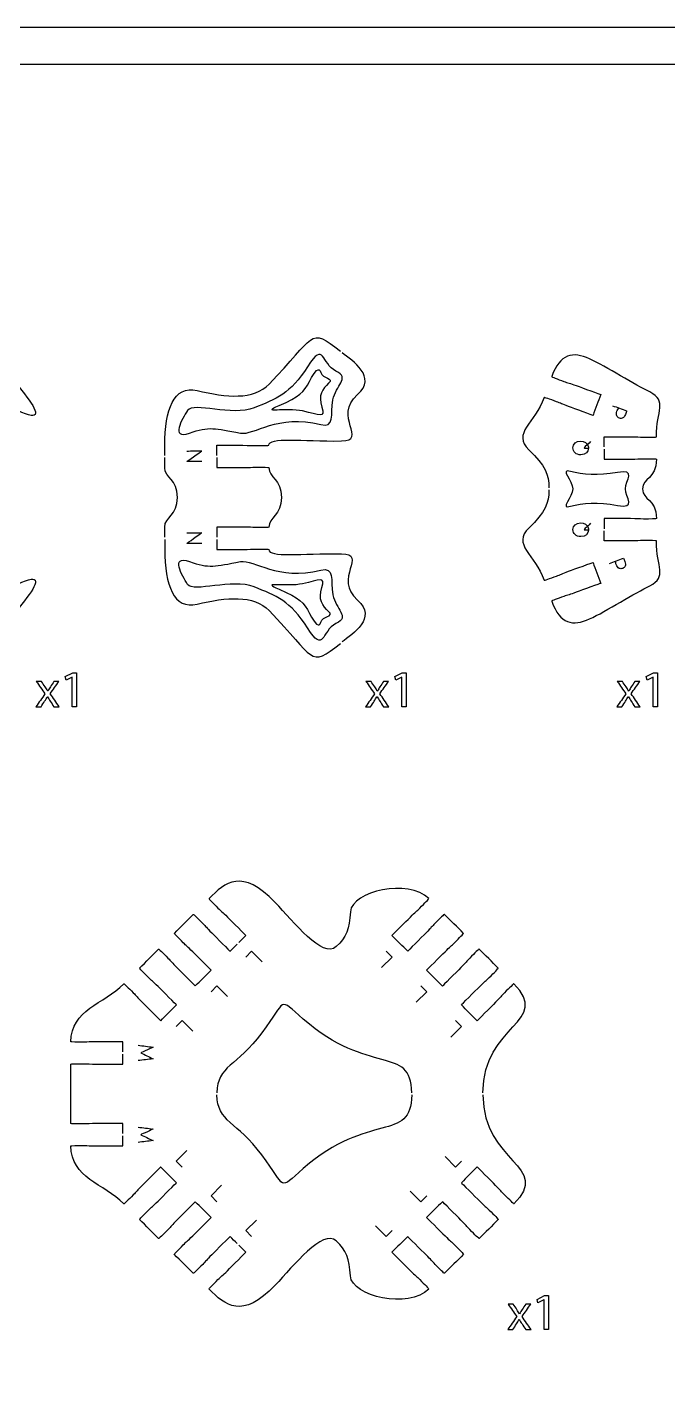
# Model space of a CAD drawing. Extents: x 0 to 620, y 0 to 360.
# Drawn here: x 103.8 to 190, y 178 to 360 of the extents above; entities that cross this region are included whole.
import ezdxf

# ---------------------------------------------------------------- set-up
doc = ezdxf.new("R2010")
doc.units = 0
doc.header["$MEASUREMENT"] = 0
doc.layers.add('DEFAULT', color=7, linetype='CONTINUOUS')

msp = doc.modelspace()

# ---------------------------------------------------------------- linework, layer by layer
at = {"layer": 'DEFAULT', "color": 36}
for points in [[(620, 0), (0, 0), (0, 360), (620, 360)], [(282.56, 5.38), (5, 5.38), (5, 355), (282.56, 355)], [(109.82, 272.64), (109.81, 272.64), (109.01, 272.21), (108.89, 272.69), (109.89, 273.22), (110.42, 273.22), (110.42, 268.63), (109.82, 268.63)], [(154.16, 272.64), (154.15, 272.64), (153.35, 272.21), (153.23, 272.69), (154.23, 273.22), (154.76, 273.22), (154.76, 268.63), (154.16, 268.63)], [(187.97, 272.64), (187.96, 272.64), (187.16, 272.21), (187.04, 272.69), (188.04, 273.22), (188.57, 273.22), (188.57, 268.64), (187.97, 268.64)], [(173.3, 188.94), (173.28, 188.94), (172.48, 188.51), (172.36, 188.98), (173.37, 189.51), (173.9, 189.51), (173.9, 184.93), (173.3, 184.93)]]:
    msp.add_lwpolyline(points, close=True, dxfattribs=at)
at = {"layer": 'DEFAULT', "color": 250}
for points in [[(133.17, 235.01), (133.96, 235.81), (135.39, 234.38)], [(152.07, 235.81), (152.86, 235.01), (151.43, 233.59)], [(128.5, 230.34), (129.29, 231.14), (130.72, 229.71)], [(156.74, 231.14), (157.53, 230.34), (156.1, 228.92)], [(123.83, 225.67), (124.62, 226.47), (126.05, 225.04)], [(161.41, 226.47), (162.2, 225.67), (160.77, 224.24)], [(124.62, 206.77), (123.83, 207.57), (125.25, 209)], [(162.2, 207.57), (161.41, 206.77), (159.98, 208.2)], [(129.29, 202.1), (128.5, 202.9), (129.92, 204.33)], [(157.53, 202.9), (156.74, 202.1), (155.31, 203.53)], [(133.96, 197.43), (133.17, 198.23), (134.6, 199.66)], [(152.86, 198.23), (152.07, 197.43), (150.64, 198.86)]]:
    msp.add_lwpolyline(points, dxfattribs=at)
at = {"layer": 'DEFAULT', "color": 1}
for points, knots in [([(88.03, 324.47), (96.04, 326.49), (94.04, 321.46), (98.01, 316.93), (102.01, 312.38), (110.06, 304), (100.12, 309.71), (98.05, 310.87), (93.1, 308.37), (89.28, 308.7), (85.46, 309.03), (83.78, 309.35), (84.78, 310.6), (87.5, 313.01), (84.13, 315.11), (82.72, 316.23)], [0, 0, 0, 0, 1, 1, 1, 2, 2, 2, 3, 3, 3, 4, 4, 4, 5, 5, 5, 5]), ([(122.28, 302.43), (122.28, 302.88), (122.28, 303.34), (122.28, 303.79), (122.28, 308.55), (123.49, 311.91), (126.64, 311.15), (130.59, 310.19), (134.21, 309.86), (136.31, 312.01), (142.56, 318.4), (141.67, 319.87), (145.9, 316.42)], [0, 0, 0, 0, 3.83, 3.83, 3.83, 4.83, 4.83, 4.83, 5.83, 5.83, 5.83, 6.83, 6.83, 6.83, 6.83]), ([(129.28, 302.43), (129.28, 302.89), (129.28, 303.34), (129.28, 303.79), (130.45, 303.79), (131.61, 303.79), (132.78, 303.79), (133.75, 303.79), (133.94, 303.74), (134.53, 303.74), (135.5, 303.74), (136.28, 303.74), (136.28, 303.79), (136.28, 304.93), (140.64, 304.3), (146.04, 304.37), (149.67, 304.43), (144.88, 307.66), (148.2, 310.6), (150.92, 313.01), (147.55, 315.11), (146.14, 316.23)], [0, 0, 0, 0, 3.85, 3.85, 3.85, 13.78, 13.78, 13.78, 14.78, 14.78, 14.78, 15.78, 15.78, 15.78, 16.78, 16.78, 16.78, 17.78, 17.78, 17.78, 18.78, 18.78, 18.78, 18.78]), ([(181.4, 303.58), (181.4, 304.03), (181.4, 304.48), (181.4, 304.93), (182.57, 304.93), (183.74, 304.93), (184.91, 304.93), (185.87, 304.93), (186.07, 304.88), (186.66, 304.88), (187.63, 304.88), (188.41, 304.88), (188.41, 304.93), (188.41, 308.55), (189.94, 309.63), (187.54, 310.97), (185.59, 311.83), (181.65, 314.42), (179.42, 315.41), (177.19, 316.41), (175.42, 316.13), (174.34, 313.02), (174.32, 312.97), (175.06, 312.7), (175.97, 312.37), (176.52, 312.17), (176.72, 312.15), (177.63, 311.82), (178.45, 311.52), (180.92, 310.62), (180.92, 310.62), (180.58, 309.68), (180.24, 308.74), (179.89, 307.8), (179.89, 307.8), (177.42, 308.7), (176.6, 309), (175.69, 309.33), (175.53, 309.45), (174.98, 309.65), (174.07, 309.98), (173.33, 310.25), (173.31, 310.2), (172.07, 306.79), (168.95, 305.37), (171.25, 303.19), (173.49, 301.07), (173.94, 299.81), (173.96, 298.08)], [0, 0, 0, 0, 3.83, 3.83, 3.83, 13.76, 13.76, 13.76, 14.76, 14.76, 14.76, 15.76, 15.76, 15.76, 16.76, 16.76, 16.76, 17.76, 17.76, 17.76, 18.76, 18.76, 18.76, 19.76, 19.76, 19.76, 20.76, 20.76, 20.76, 21.76, 21.76, 21.76, 30.263423, 30.263423, 30.263423, 31.263423, 31.263423, 31.263423, 32.263423, 32.263423, 32.263423, 33.263423, 33.263423, 33.263423, 34.263423, 34.263423, 34.263423, 35.263423, 35.263423, 35.263423, 35.263423]), ([(122.28, 291.44), (122.28, 291.89), (122.28, 292.34), (122.28, 292.79), (122.28, 294.16), (123.97, 294.34), (123.97, 296.79), (123.97, 299.23), (122.29, 299.42), (122.28, 300.78), (122.28, 301.23), (122.28, 301.68), (122.28, 302.13)], [0, 0, 0, 0, 3.83, 3.83, 3.83, 4.83, 4.83, 4.83, 5.83, 5.83, 5.83, 9.66, 9.66, 9.66, 9.66]), ([(129.28, 302.13), (129.28, 301.69), (129.28, 301.24), (129.28, 300.79), (130.45, 300.79), (131.61, 300.79), (132.78, 300.79), (133.75, 300.79), (133.94, 300.84), (134.53, 300.84), (135.5, 300.84), (136.28, 300.84), (136.28, 300.79), (136.28, 299.42), (137.97, 299.24), (137.97, 296.79), (137.97, 294.34), (136.29, 294.15), (136.28, 292.79), (136.28, 292.74), (135.5, 292.74), (134.53, 292.74), (133.94, 292.74), (133.75, 292.79), (132.78, 292.79), (131.61, 292.79), (130.45, 292.79), (129.28, 292.79), (129.28, 292.34), (129.28, 291.89), (129.28, 291.44)], [0, 0, 0, 0, 3.81, 3.81, 3.81, 13.74, 13.74, 13.74, 14.74, 14.74, 14.74, 15.74, 15.74, 15.74, 16.74, 16.74, 16.74, 17.74, 17.74, 17.74, 18.74, 18.74, 18.74, 19.74, 19.74, 19.74, 29.67, 29.67, 29.67, 33.51, 33.51, 33.51, 33.51]), ([(181.4, 303.28), (181.4, 302.83), (181.4, 302.38), (181.4, 301.93), (182.57, 301.93), (183.74, 301.93), (184.91, 301.93), (185.87, 301.93), (186.07, 301.98), (186.66, 301.98), (187.63, 301.98), (188.41, 301.98), (188.41, 301.93), (188.41, 299.12), (186.55, 299.53), (186.55, 297.93), (186.55, 296.33), (188.4, 296.74), (188.41, 293.93), (188.41, 293.88), (187.63, 293.88), (186.66, 293.88), (186.07, 293.88), (185.87, 293.93), (184.91, 293.93), (183.74, 293.93), (182.57, 293.93), (181.4, 293.93), (181.4, 293.48), (181.4, 293.03), (181.4, 292.58)], [0, 0, 0, 0, 3.83, 3.83, 3.83, 13.76, 13.76, 13.76, 14.76, 14.76, 14.76, 15.76, 15.76, 15.76, 16.76, 16.76, 16.76, 17.76, 17.76, 17.76, 18.76, 18.76, 18.76, 19.76, 19.76, 19.76, 29.69, 29.69, 29.69, 33.52, 33.52, 33.52, 33.52]), ([(173.96, 297.78), (173.94, 296.05), (173.49, 294.79), (171.25, 292.67), (168.95, 290.49), (172.07, 289.07), (173.31, 285.66), (173.33, 285.61), (174.07, 285.88), (174.98, 286.21), (175.53, 286.41), (175.69, 286.53), (176.6, 286.85), (177.42, 287.15), (179.89, 288.05), (179.89, 288.05), (180.24, 287.11), (180.58, 286.17), (180.92, 285.23), (180.92, 285.23), (178.45, 284.33), (177.63, 284.03), (176.72, 283.7), (176.52, 283.69), (175.97, 283.48), (175.06, 283.16), (174.32, 282.89), (174.34, 282.84), (175.42, 279.72), (177.19, 279.45), (179.42, 280.45), (181.65, 281.44), (185.59, 284.02), (187.54, 284.88), (189.94, 286.22), (188.41, 287.31), (188.41, 290.93), (188.41, 290.98), (187.63, 290.98), (186.66, 290.98), (186.07, 290.98), (185.87, 290.93), (184.91, 290.93), (183.74, 290.93), (182.57, 290.93), (181.4, 290.93), (181.4, 291.38), (181.4, 291.83), (181.4, 292.28)], [0, 0, 0, 0, 1, 1, 1, 2, 2, 2, 3, 3, 3, 4, 4, 4, 5, 5, 5, 13.51282, 13.51282, 13.51282, 14.51282, 14.51282, 14.51282, 15.51282, 15.51282, 15.51282, 16.51282, 16.51282, 16.51282, 17.51282, 17.51282, 17.51282, 18.51282, 18.51282, 18.51282, 19.51282, 19.51282, 19.51282, 20.51282, 20.51282, 20.51282, 21.51282, 21.51282, 21.51282, 31.44282, 31.44282, 31.44282, 35.27282, 35.27282, 35.27282, 35.27282]), ([(82.72, 277.35), (84.13, 278.46), (87.5, 280.56), (84.78, 282.98), (83.78, 284.22), (85.46, 284.55), (89.28, 284.88), (93.1, 285.21), (98.05, 282.7), (100.12, 283.86), (110.06, 289.58), (102.01, 281.2), (98.01, 276.64), (94.04, 272.11), (96.04, 267.08), (88.03, 269.11)], [0, 0, 0, 0, 1, 1, 1, 2, 2, 2, 3, 3, 3, 4, 4, 4, 5, 5, 5, 5]), ([(122.28, 291.14), (122.28, 290.69), (122.28, 290.24), (122.28, 289.79), (122.28, 285.02), (123.49, 281.67), (126.64, 282.43), (130.59, 283.39), (134.21, 283.72), (136.31, 281.57), (142.56, 275.17), (141.67, 273.71), (145.9, 277.16)], [0, 0, 0, 0, 3.83, 3.83, 3.83, 4.83, 4.83, 4.83, 5.83, 5.83, 5.83, 6.83, 6.83, 6.83, 6.83]), ([(129.28, 291.14), (129.28, 290.69), (129.28, 290.24), (129.28, 289.79), (130.45, 289.79), (131.61, 289.79), (132.78, 289.79), (133.75, 289.79), (133.94, 289.84), (134.53, 289.84), (135.5, 289.84), (136.28, 289.84), (136.28, 289.79), (136.28, 288.66), (140.64, 289.28), (146.04, 289.21), (149.67, 289.15), (144.88, 285.92), (148.2, 282.98), (150.92, 280.56), (147.55, 278.46), (146.14, 277.35)], [0, 0, 0, 0, 3.82, 3.82, 3.82, 13.75, 13.75, 13.75, 14.75, 14.75, 14.75, 15.75, 15.75, 15.75, 16.75, 16.75, 16.75, 17.75, 17.75, 17.75, 18.75, 18.75, 18.75, 18.75]), ([(165.06, 216.77), (165.16, 226.03), (174.38, 226.27), (169.25, 231.4), (169.22, 231.43), (168.66, 230.88), (167.98, 230.2), (167.57, 229.78), (167.46, 229.61), (166.78, 228.92), (166.16, 228.3), (164.3, 226.45), (164.3, 226.45), (163.6, 227.15), (162.89, 227.86), (162.18, 228.57), (162.18, 228.57), (164.04, 230.43), (164.66, 231.05), (165.34, 231.73), (165.51, 231.83), (165.93, 232.25), (166.61, 232.93), (167.17, 233.48), (167.13, 233.52), (166.28, 234.37), (165.43, 235.22), (164.58, 236.07), (164.55, 236.11), (163.99, 235.55), (163.31, 234.87), (162.89, 234.45), (162.79, 234.27), (162.11, 233.59), (161.49, 232.97), (159.63, 231.11), (159.63, 231.11), (158.93, 231.82), (158.22, 232.53), (157.51, 233.24), (157.51, 233.24), (159.37, 235.1), (159.99, 235.71), (160.67, 236.4), (160.84, 236.5), (161.26, 236.92), (161.94, 237.6), (162.5, 238.16), (162.46, 238.19), (161.61, 239.04), (160.76, 239.89), (159.91, 240.74), (159.88, 240.77), (159.32, 240.22), (158.64, 239.54), (158.22, 239.12), (158.12, 238.95), (157.44, 238.26), (156.82, 237.64), (154.96, 235.78), (154.96, 235.78), (154.26, 236.49), (153.55, 237.2), (152.84, 237.91), (153.67, 238.73), (154.49, 239.56), (155.32, 240.38), (156, 241.07), (156.17, 241.17), (156.59, 241.59), (157.27, 242.27), (157.83, 242.83), (157.79, 242.86), (155.11, 245.55), (147.42, 243.92), (147.26, 241.09), (147.13, 238.83), (146.71, 237.64), (145.35, 236.4), (143.5, 234.72), (139.62, 239.73), (137.13, 242.34), (132.68, 247), (130.41, 245.04), (128.23, 242.86), (128.2, 242.82), (128.75, 242.27), (129.43, 241.58), (129.85, 241.17), (130.03, 241.07), (130.71, 240.38), (131.33, 239.77), (133.19, 237.91), (133.19, 237.91), (132.87, 237.59), (132.55, 237.27), (132.23, 236.95)], [0, 0, 0, 0, 1, 1, 1, 2, 2, 2, 3, 3, 3, 4, 4, 4, 12.499424, 12.499424, 12.499424, 13.499424, 13.499424, 13.499424, 14.499424, 14.499424, 14.499424, 15.499424, 15.499424, 15.499424, 25.710045, 25.710045, 25.710045, 26.710045, 26.710045, 26.710045, 27.710045, 27.710045, 27.710045, 28.710045, 28.710045, 28.710045, 37.223611, 37.223611, 37.223611, 38.223611, 38.223611, 38.223611, 39.223611, 39.223611, 39.223611, 40.223611, 40.223611, 40.223611, 50.434233, 50.434233, 50.434233, 51.434233, 51.434233, 51.434233, 52.434233, 52.434233, 52.434233, 53.434233, 53.434233, 53.434233, 61.947799, 61.947799, 61.947799, 71.875578, 71.875578, 71.875578, 72.875578, 72.875578, 72.875578, 73.875578, 73.875578, 73.875578, 74.875578, 74.875578, 74.875578, 75.875578, 75.875578, 75.875578, 76.875578, 76.875578, 76.875578, 77.875578, 77.875578, 77.875578, 78.875578, 78.875578, 78.875578, 79.875578, 79.875578, 79.875578, 80.875578, 80.875578, 80.875578, 84.708097, 84.708097, 84.708097, 84.708097]), ([(116.65, 222.27), (116.65, 222.72), (116.65, 223.17), (116.65, 223.62), (115.48, 223.62), (114.31, 223.62), (113.15, 223.62), (112.18, 223.62), (111.98, 223.57), (111.4, 223.57), (110.43, 223.57), (109.65, 223.57), (109.65, 223.62), (109.65, 227.92), (114.08, 228.71), (116.77, 231.4), (116.81, 231.43), (117.36, 230.88), (118.05, 230.2), (118.46, 229.78), (118.56, 229.61), (119.25, 228.92), (120.07, 228.1), (120.9, 227.27), (121.73, 226.45), (122.43, 227.15), (123.14, 227.86), (123.85, 228.57), (123.85, 228.57), (121.99, 230.43), (121.37, 231.05), (120.69, 231.73), (120.51, 231.83), (120.1, 232.25), (119.41, 232.93), (118.86, 233.48), (118.9, 233.52), (119.74, 234.37), (120.59, 235.22), (121.44, 236.07), (121.48, 236.1), (122.03, 235.55), (122.71, 234.86), (123.13, 234.45), (123.24, 234.28), (123.92, 233.59), (124.54, 232.97), (126.39, 231.12), (126.39, 231.12), (127.1, 231.82), (127.81, 232.53), (128.52, 233.24), (128.52, 233.24), (126.66, 235.1), (126.04, 235.72), (125.36, 236.4), (125.18, 236.5), (124.77, 236.92), (124.08, 237.6), (123.53, 238.15), (123.57, 238.19), (124.42, 239.04), (125.26, 239.89), (126.11, 240.74), (126.15, 240.77), (126.7, 240.22), (127.38, 239.53), (127.8, 239.12), (127.9, 238.95), (128.59, 238.26), (129.21, 237.64), (131.06, 235.78), (131.06, 235.78), (131.38, 236.1), (131.7, 236.42), (132.02, 236.74)], [0, 0, 0, 0, 3.83, 3.83, 3.83, 13.76, 13.76, 13.76, 14.76, 14.76, 14.76, 15.76, 15.76, 15.76, 16.76, 16.76, 16.76, 17.76, 17.76, 17.76, 18.76, 18.76, 18.76, 28.687779, 28.687779, 28.687779, 37.194277, 37.194277, 37.194277, 38.194277, 38.194277, 38.194277, 39.194277, 39.194277, 39.194277, 40.194277, 40.194277, 40.194277, 50.404899, 50.404899, 50.404899, 51.404899, 51.404899, 51.404899, 52.404899, 52.404899, 52.404899, 53.404899, 53.404899, 53.404899, 61.911396, 61.911396, 61.911396, 62.911396, 62.911396, 62.911396, 63.911396, 63.911396, 63.911396, 64.911396, 64.911396, 64.911396, 75.122018, 75.122018, 75.122018, 76.122018, 76.122018, 76.122018, 77.122018, 77.122018, 77.122018, 78.122018, 78.122018, 78.122018, 81.954537, 81.954537, 81.954537, 81.954537]), ([(155.51, 216.77), (155.43, 223.25), (149.74, 218.93), (140.91, 226.65), (137.46, 229.67), (138.76, 229.37), (135.35, 224.82), (131.97, 220.34), (129.36, 220.38), (129.29, 216.77)], [0, 0, 0, 0, 1, 1, 1, 2, 2, 2, 3, 3, 3, 3]), ([(116.65, 211.27), (116.65, 211.72), (116.65, 212.17), (116.65, 212.62), (116.1, 212.62), (115.54, 212.62), (114.99, 212.62), (114.38, 212.62), (113.76, 212.62), (113.15, 212.62), (112.18, 212.62), (111.98, 212.57), (111.4, 212.57), (110.43, 212.57), (109.65, 212.57), (109.65, 212.62), (109.65, 215.29), (109.65, 217.95), (109.65, 220.62), (109.65, 220.67), (110.43, 220.67), (111.4, 220.67), (111.98, 220.67), (112.18, 220.62), (113.15, 220.62), (114.31, 220.62), (115.48, 220.62), (116.65, 220.62), (116.65, 221.07), (116.65, 221.52), (116.65, 221.97)], [0, 0, 0, 0, 3.83, 3.83, 3.83, 8.53, 8.53, 8.53, 13.76, 13.76, 13.76, 14.76, 14.76, 14.76, 15.76, 15.76, 15.76, 38.43, 38.43, 38.43, 39.43, 39.43, 39.43, 40.43, 40.43, 40.43, 50.36, 50.36, 50.36, 54.19, 54.19, 54.19, 54.19]), ([(165.06, 216.47), (165.16, 207.21), (174.38, 206.96), (169.25, 201.84), (169.22, 201.81), (168.67, 202.36), (167.98, 203.04), (167.57, 203.46), (167.46, 203.63), (166.78, 204.31), (166.16, 204.93), (164.3, 206.79), (164.3, 206.79), (163.59, 206.09), (162.89, 205.38), (162.18, 204.67), (162.18, 204.67), (164.04, 202.81), (164.66, 202.19), (165.34, 201.51), (165.52, 201.41), (165.93, 200.99), (166.62, 200.31), (167.17, 199.76), (167.13, 199.72), (166.28, 198.87), (165.43, 198.02), (164.58, 197.17), (164.55, 197.13), (163.99, 197.69), (163.31, 198.37), (162.89, 198.79), (162.79, 198.96), (162.11, 199.65), (161.49, 200.26), (159.63, 202.12), (159.63, 202.12), (158.92, 201.41), (158.22, 200.71), (157.51, 200), (157.51, 200), (159.37, 198.14), (159.99, 197.52), (160.67, 196.84), (160.84, 196.74), (161.26, 196.32), (161.95, 195.64), (162.5, 195.08), (162.46, 195.05), (161.61, 194.2), (160.76, 193.35), (159.91, 192.5), (159.88, 192.47), (159.32, 193.02), (158.64, 193.7), (158.23, 194.12), (158.12, 194.29), (157.44, 194.98), (156.82, 195.59), (154.96, 197.45), (154.96, 197.45), (154.26, 196.74), (153.55, 196.04), (152.84, 195.33), (153.67, 194.5), (154.49, 193.68), (155.32, 192.85), (156, 192.17), (156.17, 192.07), (156.59, 191.65), (157.25, 190.99), (157.79, 190.45), (157.79, 190.38), (155.12, 187.7), (147.43, 189.33), (147.26, 192.15), (147.13, 194.41), (146.71, 195.6), (145.35, 196.84), (143.5, 198.52), (139.63, 193.52), (137.13, 190.9), (132.69, 186.24), (130.41, 188.2), (128.23, 190.38), (128.2, 190.41), (128.75, 190.97), (129.44, 191.65), (129.85, 192.07), (130.03, 192.17), (130.71, 192.85), (131.33, 193.47), (133.19, 195.33), (133.19, 195.33), (132.87, 195.65), (132.55, 195.97), (132.23, 196.28)], [0, 0, 0, 0, 1, 1, 1, 2, 2, 2, 3, 3, 3, 4, 4, 4, 12.513566, 12.513566, 12.513566, 13.513566, 13.513566, 13.513566, 14.513566, 14.513566, 14.513566, 15.513566, 15.513566, 15.513566, 25.724188, 25.724188, 25.724188, 26.724188, 26.724188, 26.724188, 27.724188, 27.724188, 27.724188, 28.724188, 28.724188, 28.724188, 37.230685, 37.230685, 37.230685, 38.230685, 38.230685, 38.230685, 39.230685, 39.230685, 39.230685, 40.230685, 40.230685, 40.230685, 50.441307, 50.441307, 50.441307, 51.441307, 51.441307, 51.441307, 52.441307, 52.441307, 52.441307, 53.441307, 53.441307, 53.441307, 61.954873, 61.954873, 61.954873, 71.882652, 71.882652, 71.882652, 72.882652, 72.882652, 72.882652, 73.882652, 73.882652, 73.882652, 74.882652, 74.882652, 74.882652, 75.882652, 75.882652, 75.882652, 76.882652, 76.882652, 76.882652, 77.882652, 77.882652, 77.882652, 78.882652, 78.882652, 78.882652, 79.882652, 79.882652, 79.882652, 80.882652, 80.882652, 80.882652, 84.708106, 84.708106, 84.708106, 84.708106]), ([(155.51, 216.47), (155.43, 209.98), (149.74, 214.31), (140.91, 206.59), (137.46, 203.57), (138.76, 203.86), (135.35, 208.41), (131.97, 212.9), (129.36, 212.85), (129.29, 216.47)], [0, 0, 0, 0, 1, 1, 1, 2, 2, 2, 3, 3, 3, 3]), ([(132.02, 196.5), (131.7, 196.81), (131.38, 197.13), (131.06, 197.45), (131.06, 197.45), (129.2, 195.6), (128.59, 194.98), (127.9, 194.29), (127.8, 194.12), (127.39, 193.7), (126.7, 193.02), (126.15, 192.46), (126.11, 192.5), (125.26, 193.35), (124.41, 194.2), (123.56, 195.05), (123.53, 195.08), (124.08, 195.64), (124.77, 196.32), (125.18, 196.74), (125.36, 196.84), (126.04, 197.52), (126.66, 198.14), (128.52, 200), (128.52, 200), (127.81, 200.71), (127.1, 201.41), (126.39, 202.12), (126.39, 202.12), (124.54, 200.26), (123.92, 199.65), (123.23, 198.96), (123.13, 198.79), (122.72, 198.37), (122.03, 197.69), (121.48, 197.13), (121.44, 197.17), (120.59, 198.02), (119.74, 198.87), (118.9, 199.72), (118.86, 199.75), (119.41, 200.31), (120.1, 200.99), (120.52, 201.41), (120.68, 201.51), (121.37, 202.19), (121.99, 202.81), (123.85, 204.67), (123.85, 204.67), (123.14, 205.38), (122.43, 206.09), (121.72, 206.79), (121.72, 206.79), (119.87, 204.93), (119.25, 204.32), (118.56, 203.63), (118.46, 203.46), (118.05, 203.04), (117.36, 202.36), (116.81, 201.81), (116.77, 201.84), (114.08, 204.53), (109.65, 205.32), (109.65, 209.62), (109.65, 209.67), (110.43, 209.67), (111.4, 209.67), (111.98, 209.67), (112.18, 209.62), (113.15, 209.62), (114.31, 209.62), (115.48, 209.62), (116.65, 209.62), (116.65, 210.07), (116.65, 210.52), (116.65, 210.97)], [0, 0, 0, 0, 3.832519, 3.832519, 3.832519, 4.832519, 4.832519, 4.832519, 5.832519, 5.832519, 5.832519, 6.832519, 6.832519, 6.832519, 17.043141, 17.043141, 17.043141, 18.043141, 18.043141, 18.043141, 19.043141, 19.043141, 19.043141, 20.043141, 20.043141, 20.043141, 28.556706, 28.556706, 28.556706, 29.556706, 29.556706, 29.556706, 30.556706, 30.556706, 30.556706, 31.556706, 31.556706, 31.556706, 41.767328, 41.767328, 41.767328, 42.767328, 42.767328, 42.767328, 43.767328, 43.767328, 43.767328, 44.767328, 44.767328, 44.767328, 53.280894, 53.280894, 53.280894, 54.280894, 54.280894, 54.280894, 55.280894, 55.280894, 55.280894, 56.280894, 56.280894, 56.280894, 57.280894, 57.280894, 57.280894, 58.280894, 58.280894, 58.280894, 59.280894, 59.280894, 59.280894, 69.210894, 69.210894, 69.210894, 73.040894, 73.040894, 73.040894, 73.040894])]:
    msp.add_open_spline(points, degree=3, knots=knots, dxfattribs=at)
at = {"layer": 'DEFAULT', "color": 5}
for points, knots in [([(132.46, 305.43), (129.04, 306.08), (128.24, 306.36), (125.61, 305.43), (122.98, 304.5), (124.59, 307.32), (125.36, 308.48), (126.14, 309.64), (131.32, 307.65), (134.29, 308.81), (137.26, 309.98), (139.2, 310.74), (141.49, 314.34), (143.79, 317.95), (143.32, 314.72), (145.31, 313.76), (147.3, 312.8), (145.23, 311.86), (144.9, 309.88), (144.56, 307.9), (145.17, 306.08), (143.26, 306.57), (137.44, 308.07), (134.31, 305.08), (132.46, 305.43)], [0, 0, 0, 0, 1, 1, 1, 2, 2, 2, 3, 3, 3, 4, 4, 4, 5, 5, 5, 6, 6, 6, 7, 7, 7, 8, 8, 8, 8]), ([(177.18, 297.93), (177.18, 299.01), (175.3, 300.71), (176.87, 300.27), (178.45, 299.84), (180.53, 299.65), (183.18, 300.15), (185.82, 300.64), (184.25, 299.09), (184.25, 297.93), (184.25, 296.77), (185.82, 295.21), (183.18, 295.71), (180.53, 296.21), (178.45, 296.02), (176.87, 295.59), (175.3, 295.15), (177.18, 296.85), (177.18, 297.93)], [0, 0, 0, 0, 1, 1, 1, 2, 2, 2, 3, 3, 3, 4, 4, 4, 5, 5, 5, 6, 6, 6, 6]), ([(132.46, 288.15), (129.04, 287.5), (128.24, 287.22), (125.61, 288.15), (122.98, 289.08), (124.59, 286.26), (125.36, 285.1), (126.14, 283.93), (131.32, 285.93), (134.29, 284.76), (137.26, 283.6), (139.2, 282.84), (141.49, 279.24), (143.79, 275.63), (143.32, 278.86), (145.31, 279.82), (147.3, 280.78), (145.23, 281.72), (144.9, 283.7), (144.56, 285.68), (145.17, 287.49), (143.26, 287.01), (137.44, 285.51), (134.31, 288.5), (132.46, 288.15)], [0, 0, 0, 0, 1, 1, 1, 2, 2, 2, 3, 3, 3, 4, 4, 4, 5, 5, 5, 6, 6, 6, 7, 7, 7, 8, 8, 8, 8])]:
    msp.add_open_spline(points, degree=3, knots=knots, dxfattribs=at)
at = {"layer": 'DEFAULT', "color": 3}
for points in [[(143.43, 308.9), (142.88, 310.56), (143.49, 311.37), (144.32, 312.12), (145.15, 312.88), (143.49, 312.73), (143.28, 313.55), (143.07, 314.38), (142.49, 313.88), (141.74, 312.38), (141, 310.89), (140.41, 310.31), (137.67, 309.15), (134.94, 307.98), (138.59, 308.9), (140.83, 308.4), (143.07, 307.9), (143.95, 307.32), (143.43, 308.9)], [(143.43, 284.68), (142.88, 283.02), (143.49, 282.21), (144.32, 281.45), (145.15, 280.7), (143.49, 280.85), (143.28, 280.03), (143.07, 279.2), (142.49, 279.7), (141.74, 281.2), (141, 282.69), (140.41, 283.27), (137.67, 284.43), (134.94, 285.59), (138.59, 284.68), (140.83, 285.18), (143.07, 285.68), (143.95, 286.26), (143.43, 284.68)]]:
    msp.add_open_spline(points, degree=3, knots=[0, 0, 0, 0, 1, 1, 1, 2, 2, 2, 3, 3, 3, 4, 4, 4, 5, 5, 5, 6, 6, 6, 6], dxfattribs=at)
at = {"layer": 'DEFAULT', "color": 250}
for points, knots in [([(182.52, 309.11), (183.15, 308.88), (183.77, 308.65), (184.4, 308.42), (184.37, 308.3), (184.34, 308.14), (184.26, 307.94), (184.17, 307.7), (184.05, 307.54), (183.91, 307.46), (183.78, 307.39), (183.62, 307.38), (183.45, 307.44), (183.28, 307.51), (183.16, 307.61), (183.1, 307.74), (183.01, 307.92), (183.02, 308.15), (183.1, 308.39), (183.13, 308.47), (183.3, 308.77), (183.36, 308.8)], [0, 0, 0, 0, 5.660718, 5.660718, 5.660718, 6.660718, 6.660718, 6.660718, 7.660718, 7.660718, 7.660718, 8.660718, 8.660718, 8.660718, 9.660718, 9.660718, 9.660718, 10.660718, 10.660718, 10.660718, 11.660718, 11.660718, 11.660718, 11.660718]), ([(179.54, 304.29), (179.46, 304.02), (178.76, 303.66), (178.68, 303.43), (178.66, 303.39), (179.27, 303.44), (179.27, 303.4), (179.25, 302.92), (178.9, 302.51), (178.25, 302.51), (177.6, 302.51), (177.19, 302.9), (177.19, 303.45), (177.19, 304), (177.61, 304.35), (178.21, 304.35), (178.73, 304.35), (179.1, 304.04), (179.18, 303.81), (179.27, 303.58), (179.28, 303.43), (179.28, 303.43)], [0, 0, 0, 0, 1, 1, 1, 2, 2, 2, 3, 3, 3, 4, 4, 4, 5, 5, 5, 6, 6, 6, 7, 7, 7, 7]), ([(127.25, 301.59), (126.57, 301.59), (125.9, 301.59), (125.23, 301.59), (125.23, 301.59), (127.04, 302.9), (127.25, 303), (126.57, 302.99), (125.9, 302.98), (125.23, 302.97)], [0, 0, 0, 0, 5.728, 5.728, 5.728, 6.728, 6.728, 6.728, 12.456404, 12.456404, 12.456404, 12.456404]), ([(179.54, 293.3), (179.46, 293.02), (178.76, 292.67), (178.68, 292.43), (178.66, 292.39), (179.27, 292.44), (179.27, 292.4), (179.25, 291.92), (178.9, 291.51), (178.25, 291.51), (177.6, 291.51), (177.19, 291.91), (177.19, 292.45), (177.19, 293), (177.61, 293.36), (178.21, 293.36), (178.73, 293.36), (179.1, 293.04), (179.18, 292.82), (179.27, 292.59), (179.28, 292.43), (179.28, 292.43)], [0, 0, 0, 0, 1, 1, 1, 2, 2, 2, 3, 3, 3, 4, 4, 4, 5, 5, 5, 6, 6, 6, 7, 7, 7, 7]), ([(127.25, 290.59), (126.57, 290.59), (125.9, 290.59), (125.23, 290.59), (125.23, 290.59), (127.04, 291.9), (127.25, 292), (126.57, 291.99), (125.9, 291.98), (125.23, 291.97)], [0, 0, 0, 0, 5.728, 5.728, 5.728, 6.728, 6.728, 6.728, 12.456404, 12.456404, 12.456404, 12.456404]), ([(182.1, 287.92), (182.72, 288.15), (183.35, 288.38), (183.97, 288.6), (184.03, 288.49), (184.11, 288.34), (184.18, 288.15), (184.27, 287.9), (184.28, 287.71), (184.22, 287.56), (184.16, 287.42), (184.05, 287.31), (183.88, 287.24), (183.71, 287.18), (183.55, 287.18), (183.42, 287.24), (183.23, 287.32), (183.09, 287.51), (183, 287.75), (182.97, 287.82), (182.91, 288.16), (182.94, 288.23)], [0, 0, 0, 0, 5.660974, 5.660974, 5.660974, 6.660974, 6.660974, 6.660974, 7.660974, 7.660974, 7.660974, 8.660974, 8.660974, 8.660974, 9.660974, 9.660974, 9.660974, 10.660974, 10.660974, 10.660974, 11.660974, 11.660974, 11.660974, 11.660974]), ([(118.68, 223.15), (119.36, 223.06), (120.03, 222.97), (120.7, 222.89), (120.7, 222.89), (119.25, 222.18), (119.04, 222.13), (119.6, 221.86), (120.15, 221.6), (120.7, 221.33), (120.03, 221.25), (119.36, 221.17), (118.68, 221.09)], [0, 0, 0, 0, 5.778666, 5.778666, 5.778666, 6.778666, 6.778666, 6.778666, 11.992102, 11.992102, 11.992102, 17.763104, 17.763104, 17.763104, 17.763104]), ([(118.68, 212.15), (119.36, 212.06), (120.03, 211.97), (120.7, 211.89), (120.7, 211.89), (119.25, 211.18), (119.04, 211.13), (119.6, 210.87), (120.15, 210.6), (120.7, 210.34), (120.03, 210.25), (119.36, 210.17), (118.68, 210.09)], [0, 0, 0, 0, 5.778666, 5.778666, 5.778666, 6.778666, 6.778666, 6.778666, 11.992102, 11.992102, 11.992102, 17.763104, 17.763104, 17.763104, 17.763104])]:
    msp.add_open_spline(points, degree=3, knots=knots, dxfattribs=at)
at = {"layer": 'DEFAULT', "color": 36}
for points, knots in [([(105.69, 272.05), (105.86, 271.81), (106.02, 271.56), (106.18, 271.32), (106.31, 271.13), (106.41, 270.95), (106.53, 270.76), (106.53, 270.76), (106.54, 270.76), (106.55, 270.76), (106.66, 270.96), (106.77, 271.14), (106.89, 271.32), (107.05, 271.57), (107.21, 271.81), (107.37, 272.05), (107.59, 272.05), (107.81, 272.05), (108.04, 272.05), (107.65, 271.5), (107.26, 270.95), (106.87, 270.4), (107.27, 269.81), (107.67, 269.22), (108.07, 268.63), (107.84, 268.63), (107.6, 268.63), (107.37, 268.63), (107.2, 268.89), (107.03, 269.15), (106.87, 269.4), (106.73, 269.6), (106.62, 269.79), (106.5, 270), (106.49, 270), (106.49, 270), (106.48, 270), (106.37, 269.78), (106.25, 269.61), (106.12, 269.4), (105.96, 269.15), (105.8, 268.89), (105.63, 268.63), (105.4, 268.63), (105.17, 268.63), (104.95, 268.63), (105.35, 269.22), (105.76, 269.8), (106.16, 270.38), (105.77, 270.94), (105.39, 271.49), (105, 272.05), (105.23, 272.05), (105.46, 272.05), (105.69, 272.05)], [0, 0, 0, 0, 2.496157, 2.496157, 2.496157, 3.496157, 3.496157, 3.496157, 3.556157, 3.556157, 3.556157, 4.556157, 4.556157, 4.556157, 7.025983, 7.025983, 7.025983, 8.925983, 8.925983, 8.925983, 14.653842, 14.653842, 14.653842, 20.70228, 20.70228, 20.70228, 22.70328, 22.70328, 22.70328, 25.30581, 25.30581, 25.30581, 26.30581, 26.30581, 26.30581, 26.34581, 26.34581, 26.34581, 27.34581, 27.34581, 27.34581, 29.937481, 29.937481, 29.937481, 31.878481, 31.878481, 31.878481, 37.899608, 37.899608, 37.899608, 43.665199, 43.665199, 43.665199, 45.626199, 45.626199, 45.626199, 45.626199]), ([(150.03, 272.05), (150.2, 271.81), (150.36, 271.56), (150.52, 271.32), (150.65, 271.13), (150.75, 270.95), (150.87, 270.76), (150.87, 270.76), (150.88, 270.76), (150.89, 270.76), (151, 270.96), (151.11, 271.14), (151.23, 271.32), (151.39, 271.57), (151.55, 271.81), (151.71, 272.05), (151.93, 272.05), (152.15, 272.05), (152.38, 272.05), (151.99, 271.5), (151.6, 270.95), (151.21, 270.4), (151.61, 269.81), (152.01, 269.22), (152.41, 268.63), (152.18, 268.63), (151.94, 268.63), (151.71, 268.63), (151.54, 268.89), (151.37, 269.15), (151.21, 269.4), (151.07, 269.6), (150.96, 269.79), (150.84, 270), (150.83, 270), (150.83, 270), (150.83, 270), (150.71, 269.78), (150.59, 269.61), (150.47, 269.4), (150.3, 269.15), (150.14, 268.89), (149.97, 268.63), (149.74, 268.63), (149.51, 268.63), (149.29, 268.63), (149.69, 269.22), (150.1, 269.8), (150.5, 270.38), (150.11, 270.94), (149.73, 271.49), (149.34, 272.05), (149.57, 272.05), (149.8, 272.05), (150.03, 272.05)], [1.96, 1.96, 1.96, 1.96, 4.456157, 4.456157, 4.456157, 5.456157, 5.456157, 5.456157, 5.516157, 5.516157, 5.516157, 6.516157, 6.516157, 6.516157, 8.985983, 8.985983, 8.985983, 10.885983, 10.885983, 10.885983, 16.613842, 16.613842, 16.613842, 22.66228, 22.66228, 22.66228, 24.66328, 24.66328, 24.66328, 27.26581, 27.26581, 27.26581, 28.26581, 28.26581, 28.26581, 28.30581, 28.30581, 28.30581, 29.30581, 29.30581, 29.30581, 31.897481, 31.897481, 31.897481, 33.838481, 33.838481, 33.838481, 39.859608, 39.859608, 39.859608, 45.62463, 45.62463, 45.62463, 47.58463, 47.58463, 47.58463, 47.58463]), ([(183.84, 272.05), (184.01, 271.81), (184.17, 271.56), (184.33, 271.32), (184.46, 271.13), (184.56, 270.95), (184.68, 270.76), (184.68, 270.76), (184.69, 270.76), (184.7, 270.76), (184.81, 270.96), (184.92, 271.14), (185.04, 271.32), (185.2, 271.57), (185.36, 271.81), (185.52, 272.05), (185.74, 272.05), (185.96, 272.05), (186.19, 272.05), (185.8, 271.5), (185.41, 270.95), (185.02, 270.4), (185.42, 269.81), (185.82, 269.22), (186.22, 268.63), (185.99, 268.63), (185.75, 268.63), (185.52, 268.63), (185.35, 268.89), (185.18, 269.15), (185.01, 269.4), (184.88, 269.6), (184.77, 269.79), (184.65, 270), (184.64, 270), (184.64, 270), (184.63, 270), (184.52, 269.79), (184.4, 269.61), (184.27, 269.4), (184.11, 269.15), (183.94, 268.89), (183.78, 268.63), (183.55, 268.63), (183.32, 268.63), (183.1, 268.63), (183.5, 269.22), (183.9, 269.8), (184.31, 270.38), (183.92, 270.94), (183.54, 271.49), (183.15, 272.05), (183.38, 272.05), (183.61, 272.05), (183.84, 272.05)], [0, 0, 0, 0, 2.496157, 2.496157, 2.496157, 3.496157, 3.496157, 3.496157, 3.556157, 3.556157, 3.556157, 4.556157, 4.556157, 4.556157, 7.024598, 7.024598, 7.024598, 8.925598, 8.925598, 8.925598, 14.653456, 14.653456, 14.653456, 20.70077, 20.70077, 20.70077, 22.70077, 22.70077, 22.70077, 25.3033, 25.3033, 25.3033, 26.3033, 26.3033, 26.3033, 26.3433, 26.3433, 26.3433, 27.3433, 27.3433, 27.3433, 29.934971, 29.934971, 29.934971, 31.875971, 31.875971, 31.875971, 37.897097, 37.897097, 37.897097, 43.66212, 43.66212, 43.66212, 45.62212, 45.62212, 45.62212, 45.62212]), ([(169.17, 188.34), (169.33, 188.1), (169.49, 187.85), (169.66, 187.61), (169.78, 187.42), (169.89, 187.24), (170, 187.05), (170.01, 187.05), (170.01, 187.05), (170.02, 187.05), (170.13, 187.26), (170.25, 187.43), (170.36, 187.62), (170.52, 187.86), (170.68, 188.1), (170.84, 188.34), (171.06, 188.34), (171.29, 188.34), (171.51, 188.34), (171.12, 187.79), (170.74, 187.24), (170.35, 186.69), (170.75, 186.1), (171.15, 185.52), (171.55, 184.93), (171.31, 184.93), (171.08, 184.93), (170.84, 184.93), (170.67, 185.18), (170.51, 185.44), (170.34, 185.7), (170.21, 185.89), (170.09, 186.08), (169.97, 186.29), (169.97, 186.29), (169.96, 186.29), (169.96, 186.29), (169.85, 186.08), (169.73, 185.9), (169.6, 185.7), (169.43, 185.44), (169.27, 185.18), (169.1, 184.93), (168.88, 184.93), (168.65, 184.93), (168.42, 184.93), (168.82, 185.51), (169.23, 186.09), (169.63, 186.67), (169.25, 187.23), (168.86, 187.79), (168.48, 188.34), (168.71, 188.34), (168.94, 188.34), (169.17, 188.34)], [0, 0, 0, 0, 2.496157, 2.496157, 2.496157, 3.496157, 3.496157, 3.496157, 3.556157, 3.556157, 3.556157, 4.556157, 4.556157, 4.556157, 7.025432, 7.025432, 7.025432, 8.926432, 8.926432, 8.926432, 14.654291, 14.654291, 14.654291, 20.701604, 20.701604, 20.701604, 22.701604, 22.701604, 22.701604, 25.303296, 25.303296, 25.303296, 26.303296, 26.303296, 26.303296, 26.343296, 26.343296, 26.343296, 27.343296, 27.343296, 27.343296, 29.934126, 29.934126, 29.934126, 31.875126, 31.875126, 31.875126, 37.896252, 37.896252, 37.896252, 43.661275, 43.661275, 43.661275, 45.621275, 45.621275, 45.621275, 45.621275])]:
    msp.add_open_spline(points, degree=3, knots=knots, dxfattribs=at)

doc.saveas('drawing.dxf')
